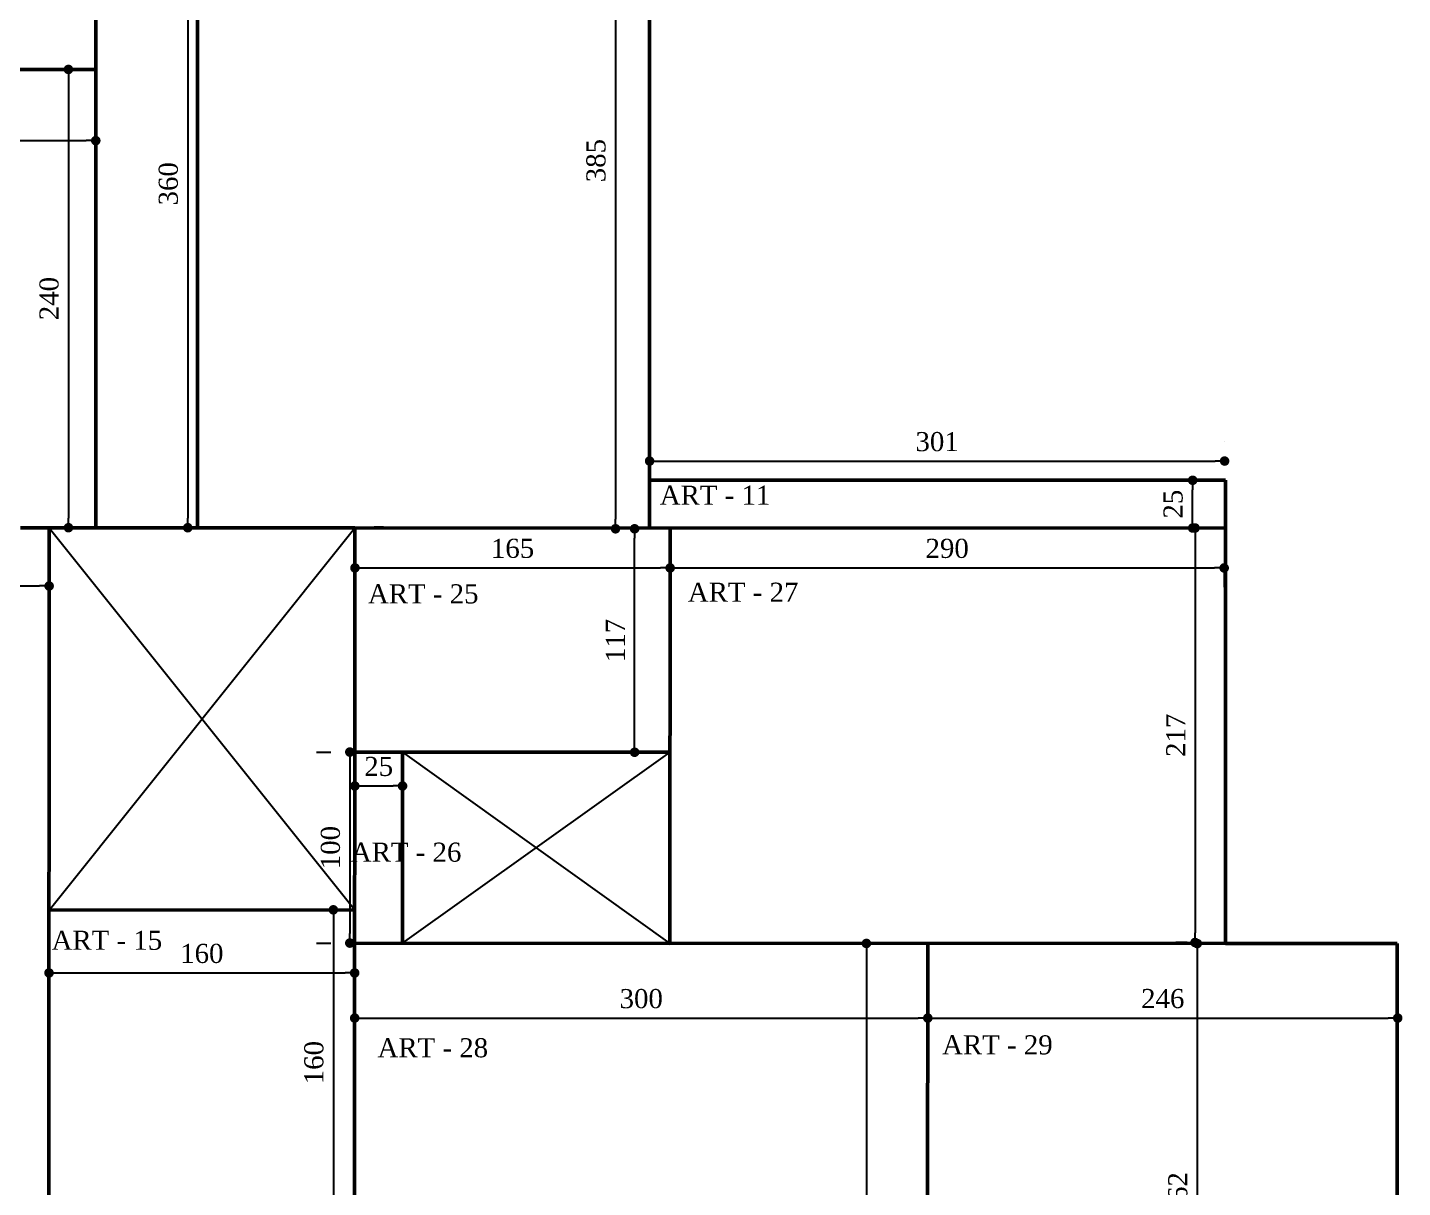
# Model space of a CAD drawing. Header units: centimetres. Extents: x -48696 to 156237, y -5617 to 29024.
# Drawn here: x 89852 to 90572, y 7990 to 8598 of the extents above; entities that cross this region are included whole.
import ezdxf

# ---------------------------------------------------------------- set-up
doc = ezdxf.new("R2010")
doc.units = ezdxf.units.CM
doc.layers.add('Parede Baixa', color=5, linetype='Continuous', lineweight=50)
doc.layers.add('Pilares Sub-solo', color=7, linetype='Continuous', lineweight=70)
doc.layers.add('Piso', color=55, linetype='Continuous')
doc.styles.add('Valéria', font='romantic.ttf', dxfattribs={"height": 10})
doc.dimstyles.new('Cota - 50', dxfattribs={"dimtxt": 10, "dimasz": 5, "dimexe": 10, "dimexo": 20, "dimgap": 5, "dimtad": 1, "dimtxsty": 'Valéria', "dimblk": 'DOT', "dimcen": 0, "dimclrd": 12, "dimclre": 12, "dimclrt": 2, "dimazin": 2, "dimtfac": 1, "dimtix": 1, "dimtmove": 0, "dimatfit": 3, "dimldrblk": 'DOT', "dimfxl": 1, "dimarcsym": 0})

# ---------------------------------------------------------------- blocks, each defined once
blk = doc.blocks.new('_Dot')
at = {"color": 0, "linetype": 'ByBlock', "lineweight": -2}
blk.add_line((-0.5, 0), (-1, 0), dxfattribs=at)
at = {"color": 0, "linetype": 'ByBlock', "const_width": 0.5}
blk.add_lwpolyline([(-0.25, 0, 1), (0.25, 0, 1)], format="xyb", close=True, dxfattribs=at)
blk = doc.blocks.new('*D1546')
at = {"color": 12, "lineweight": -2, "transparency": 16777216}
for p, q in [((89692.61, 8555.79), (89692.61, 8528.46)), ((89887.68, 8555.73), (89887.68, 8528.46)), ((89697.61, 8538.46), (89882.68, 8538.46))]:
    blk.add_line(p, q, dxfattribs=at)
at = {"layer": 'Defpoints', "color": 0, "transparency": 16777216}
for p in [(89692.61, 8575.79), (89887.68, 8575.73), (89887.68, 8538.46)]:
    blk.add_point(p, dxfattribs=at)
at = {"color": 12, "lineweight": -2, "transparency": 16777216, "xscale": 5, "yscale": 5, "zscale": 5, "rotation": 180}
blk.add_blockref('_Dot', (89692.61, 8538.46), dxfattribs=at)
at = {"color": 12, "lineweight": -2, "transparency": 16777216, "xscale": 5, "yscale": 5, "zscale": 5}
blk.add_blockref('_Dot', (89887.68, 8538.46), dxfattribs=at)
at = {"color": 2, "transparency": 16777216, "insert": (89790.15, 8548.71), "char_height": 10, "attachment_point": 5, "style": 'Valéria'}
blk.add_mtext('195', dxfattribs=at)
blk = doc.blocks.new('*D1550')
at = {"color": 12, "lineweight": -2, "transparency": 16777216}
for p, q in [((89863.21, 8100.87), (89863.21, 8092.73)), ((89868.21, 8102.73), (90018.21, 8102.73)), ((90023.21, 8100.78), (90023.21, 8092.73))]:
    blk.add_line(p, q, dxfattribs=at)
at = {"layer": 'Defpoints', "color": 0, "transparency": 16777216}
for p in [(89863.21, 8120.87), (90023.21, 8120.78), (90023.21, 8102.73)]:
    blk.add_point(p, dxfattribs=at)
at = {"color": 12, "lineweight": -2, "transparency": 16777216, "xscale": 5, "yscale": 5, "zscale": 5, "rotation": 180}
blk.add_blockref('_Dot', (89863.21, 8102.73), dxfattribs=at)
at = {"color": 12, "lineweight": -2, "transparency": 16777216, "xscale": 5, "yscale": 5, "zscale": 5}
blk.add_blockref('_Dot', (90023.21, 8102.73), dxfattribs=at)
at = {"color": 2, "transparency": 16777216, "insert": (89943.21, 8112.88), "char_height": 10, "attachment_point": 5, "style": 'Valéria'}
blk.add_mtext('160', dxfattribs=at)
blk = doc.blocks.new('*D1553')
at = {"color": 12, "lineweight": -2, "transparency": 16777216}
for p, q in [((90168.38, 8335.26), (90159.76, 8335.26)), ((90169.76, 8223.26), (90169.76, 8330.26)), ((90168.31, 8218.26), (90159.76, 8218.26))]:
    blk.add_line(p, q, dxfattribs=at)
at = {"layer": 'Defpoints', "color": 0, "transparency": 16777216}
for p in [(90169.76, 8335.26), (90188.38, 8335.26), (90188.31, 8218.26)]:
    blk.add_point(p, dxfattribs=at)
at = {"color": 12, "lineweight": -2, "transparency": 16777216, "xscale": 5, "yscale": 5, "zscale": 5}
for p, rotation in [((90169.76, 8335.26), 90), ((90169.76, 8218.26), 270)]:
    blk.add_blockref('_Dot', p, dxfattribs=dict(at, rotation=rotation))
at = {"color": 2, "transparency": 16777216, "insert": (90159.66, 8276.76), "char_height": 10, "attachment_point": 5, "rotation": 90, "style": 'Valéria'}
blk.add_mtext('117', dxfattribs=at)
blk = doc.blocks.new('*D1589')
at = {"color": 12, "lineweight": -2, "transparency": 16777216}
for p, q in [((90177.61, 8380.74), (90177.61, 8380.71)), ((90478.61, 8380.74), (90478.61, 8380.71)), ((90182.61, 8370.71), (90473.61, 8370.71))]:
    blk.add_line(p, q, dxfattribs=at)
at = {"layer": 'Defpoints', "color": 0, "transparency": 16777216}
for p in [(90478.61, 8370.71), (90177.61, 8360.74), (90478.61, 8360.74)]:
    blk.add_point(p, dxfattribs=at)
at = {"color": 12, "lineweight": -2, "transparency": 16777216, "xscale": 5, "yscale": 5, "zscale": 5, "rotation": 180}
blk.add_blockref('_Dot', (90177.61, 8370.71), dxfattribs=at)
at = {"color": 12, "lineweight": -2, "transparency": 16777216, "xscale": 5, "yscale": 5, "zscale": 5}
blk.add_blockref('_Dot', (90478.61, 8370.71), dxfattribs=at)
at = {"color": 2, "transparency": 16777216, "insert": (90328.11, 8380.83), "char_height": 10, "attachment_point": 5, "style": 'Valéria'}
blk.add_mtext('301', dxfattribs=at)
blk = doc.blocks.new('*D1590')
at = {"color": 12, "lineweight": -2, "transparency": 16777216}
for p, q in [((90459, 8360.65), (90451.89, 8360.65)), ((90461.89, 8340.65), (90461.89, 8355.65)), ((90459, 8335.65), (90451.89, 8335.65))]:
    blk.add_line(p, q, dxfattribs=at)
at = {"layer": 'Defpoints', "color": 0, "transparency": 16777216}
for p in [(90461.89, 8360.65), (90479, 8360.65), (90479, 8335.65)]:
    blk.add_point(p, dxfattribs=at)
at = {"color": 12, "lineweight": -2, "transparency": 16777216, "xscale": 5, "yscale": 5, "zscale": 5}
for p, rotation in [((90461.89, 8360.65), 90), ((90461.89, 8335.65), 270)]:
    blk.add_blockref('_Dot', p, dxfattribs=dict(at, rotation=rotation))
at = {"color": 2, "transparency": 16777216, "insert": (90451.69, 8348.15), "char_height": 10, "attachment_point": 5, "rotation": 90, "style": 'Valéria'}
blk.add_mtext('25', dxfattribs=at)
blk = doc.blocks.new('*D1558')
at = {"color": 12, "lineweight": -2, "transparency": 16777216}
for p, q in [((89557.26, 8315.91), (89557.26, 8295.31)), ((89863.26, 8316.01), (89863.26, 8295.31)), ((89562.26, 8305.31), (89858.26, 8305.31))]:
    blk.add_line(p, q, dxfattribs=at)
at = {"layer": 'Defpoints', "color": 0, "transparency": 16777216}
for p in [(89557.26, 8335.91), (89863.26, 8336.01), (89863.26, 8305.31)]:
    blk.add_point(p, dxfattribs=at)
at = {"color": 12, "lineweight": -2, "transparency": 16777216, "xscale": 5, "yscale": 5, "zscale": 5, "rotation": 180}
blk.add_blockref('_Dot', (89557.26, 8305.31), dxfattribs=at)
at = {"color": 12, "lineweight": -2, "transparency": 16777216, "xscale": 5, "yscale": 5, "zscale": 5}
blk.add_blockref('_Dot', (89863.26, 8305.31), dxfattribs=at)
at = {"color": 2, "transparency": 16777216, "insert": (89710.26, 8315.46), "char_height": 10, "attachment_point": 5, "style": 'Valéria'}
blk.add_mtext('306', dxfattribs=at)
blk = doc.blocks.new('*D1560')
at = {"color": 12, "lineweight": -2, "transparency": 16777216}
for p, q in [((90003.24, 8135.78), (90002.05, 8135.78)), ((90012.05, 8130.78), (90012.05, 7980.78)), ((90003.24, 7975.78), (90002.05, 7975.78))]:
    blk.add_line(p, q, dxfattribs=at)
at = {"layer": 'Defpoints', "color": 0, "transparency": 16777216}
for p in [(90023.24, 8135.78), (90012.05, 7975.78), (90023.24, 7975.78)]:
    blk.add_point(p, dxfattribs=at)
at = {"color": 12, "lineweight": -2, "transparency": 16777216, "xscale": 5, "yscale": 5, "zscale": 5}
for p, rotation in [((90012.05, 8135.78), 90), ((90012.05, 7975.78), 270)]:
    blk.add_blockref('_Dot', p, dxfattribs=dict(at, rotation=rotation))
at = {"color": 2, "transparency": 16777216, "insert": (90001.9, 8055.78), "char_height": 10, "attachment_point": 5, "rotation": 90, "style": 'Valéria'}
blk.add_mtext('160', dxfattribs=at)
blk = doc.blocks.new('*D1567')
at = {"color": 12, "lineweight": -2, "transparency": 16777216}
for p, q in [((90023.36, 8315.79), (90023.36, 8304.77)), ((90028.36, 8314.77), (90183.36, 8314.77)), ((90188.36, 8315.79), (90188.36, 8304.77))]:
    blk.add_line(p, q, dxfattribs=at)
at = {"layer": 'Defpoints', "color": 0, "transparency": 16777216}
for p in [(90023.36, 8335.79), (90188.36, 8335.79), (90188.36, 8314.77)]:
    blk.add_point(p, dxfattribs=at)
at = {"color": 12, "lineweight": -2, "transparency": 16777216, "xscale": 5, "yscale": 5, "zscale": 5, "rotation": 180}
blk.add_blockref('_Dot', (90023.36, 8314.77), dxfattribs=at)
at = {"color": 12, "lineweight": -2, "transparency": 16777216, "xscale": 5, "yscale": 5, "zscale": 5}
blk.add_blockref('_Dot', (90188.36, 8314.77), dxfattribs=at)
at = {"color": 2, "transparency": 16777216, "insert": (90105.86, 8324.96), "char_height": 10, "attachment_point": 5, "style": 'Valéria'}
blk.add_mtext('165', dxfattribs=at)
blk = doc.blocks.new('*D1598')
at = {"color": 12, "lineweight": -2, "transparency": 16777216}
for p, q in [((90028.29, 8200.6), (90043.29, 8200.6)), ((90023.29, 8198.36), (90023.29, 8190.6)), ((90048.29, 8198.34), (90048.29, 8190.6))]:
    blk.add_line(p, q, dxfattribs=at)
at = {"layer": 'Defpoints', "color": 0, "transparency": 16777216}
for p in [(90023.29, 8218.36), (90048.29, 8218.34), (90048.29, 8200.6)]:
    blk.add_point(p, dxfattribs=at)
at = {"color": 12, "lineweight": -2, "transparency": 16777216, "xscale": 5, "yscale": 5, "zscale": 5, "rotation": 180}
blk.add_blockref('_Dot', (90023.29, 8200.6), dxfattribs=at)
at = {"color": 12, "lineweight": -2, "transparency": 16777216, "xscale": 5, "yscale": 5, "zscale": 5}
blk.add_blockref('_Dot', (90048.29, 8200.6), dxfattribs=at)
at = {"color": 2, "transparency": 16777216, "insert": (90035.79, 8210.79), "char_height": 10, "attachment_point": 5, "style": 'Valéria'}
blk.add_mtext('25', dxfattribs=at)
blk = doc.blocks.new('*D1568')
at = {"color": 12, "lineweight": -2, "transparency": 16777216}
for p, q in [((90003.29, 8218.36), (90010.67, 8218.36)), ((90020.67, 8213.36), (90020.67, 8123.36)), ((90003.23, 8118.36), (90010.67, 8118.36))]:
    blk.add_line(p, q, dxfattribs=at)
at = {"layer": 'Defpoints', "color": 0, "transparency": 16777216}
for p in [(90023.29, 8218.36), (90020.67, 8118.36), (90023.23, 8118.36)]:
    blk.add_point(p, dxfattribs=at)
at = {"color": 12, "lineweight": -2, "transparency": 16777216, "xscale": 5, "yscale": 5, "zscale": 5}
for p, rotation in [((90020.67, 8218.36), 90), ((90020.67, 8118.36), 270)]:
    blk.add_blockref('_Dot', p, dxfattribs=dict(at, rotation=rotation))
at = {"color": 2, "transparency": 16777216, "insert": (90010.56, 8168.36), "char_height": 10, "attachment_point": 5, "rotation": 90, "style": 'Valéria'}
blk.add_mtext('100', dxfattribs=at)
blk = doc.blocks.new('*D1569')
at = {"color": 12, "lineweight": -2, "transparency": 16777216}
for p, q in [((90023.23, 8098.26), (90023.23, 8069.11)), ((90323.23, 8098.09), (90323.23, 8069.11)), ((90028.23, 8079.11), (90318.23, 8079.11))]:
    blk.add_line(p, q, dxfattribs=at)
at = {"layer": 'Defpoints', "color": 0, "transparency": 16777216}
for p in [(90023.23, 8118.26), (90323.23, 8118.09), (90323.23, 8079.11)]:
    blk.add_point(p, dxfattribs=at)
at = {"color": 12, "lineweight": -2, "transparency": 16777216, "xscale": 5, "yscale": 5, "zscale": 5, "rotation": 180}
blk.add_blockref('_Dot', (90023.23, 8079.11), dxfattribs=at)
at = {"color": 12, "lineweight": -2, "transparency": 16777216, "xscale": 5, "yscale": 5, "zscale": 5}
blk.add_blockref('_Dot', (90323.23, 8079.11), dxfattribs=at)
at = {"color": 2, "transparency": 16777216, "insert": (90173.23, 8089.23), "char_height": 10, "attachment_point": 5, "style": 'Valéria'}
blk.add_mtext('300', dxfattribs=at)
blk = doc.blocks.new('*D1570')
at = {"color": 12, "lineweight": -2, "transparency": 16777216}
for p, q in [((90303.24, 8118.17), (90281.1, 8118.17)), ((90291.1, 8113.17), (90291.1, 7833.17)), ((90303.24, 7828.17), (90281.1, 7828.17))]:
    blk.add_line(p, q, dxfattribs=at)
at = {"layer": 'Defpoints', "color": 0, "transparency": 16777216}
for p in [(90323.24, 8118.17), (90291.1, 7828.17), (90323.24, 7828.17)]:
    blk.add_point(p, dxfattribs=at)
at = {"color": 12, "lineweight": -2, "transparency": 16777216, "xscale": 5, "yscale": 5, "zscale": 5}
for p, rotation in [((90291.1, 8118.17), 90), ((90291.1, 7828.17), 270)]:
    blk.add_blockref('_Dot', p, dxfattribs=dict(at, rotation=rotation))
at = {"color": 2, "transparency": 16777216, "insert": (90280.93, 7973.17), "char_height": 10, "attachment_point": 5, "rotation": 90, "style": 'Valéria'}
blk.add_mtext('290', dxfattribs=at)
blk = doc.blocks.new('*D1571')
at = {"color": 12, "lineweight": -2, "transparency": 16777216}
for p, q in [((90188.38, 8315.74), (90188.38, 8304.77)), ((90193.38, 8314.77), (90473.38, 8314.77)), ((90478.38, 8315.74), (90478.38, 8304.77))]:
    blk.add_line(p, q, dxfattribs=at)
at = {"layer": 'Defpoints', "color": 0, "transparency": 16777216}
for p in [(90188.38, 8335.74), (90478.38, 8335.74), (90478.38, 8314.77)]:
    blk.add_point(p, dxfattribs=at)
at = {"color": 12, "lineweight": -2, "transparency": 16777216, "xscale": 5, "yscale": 5, "zscale": 5, "rotation": 180}
blk.add_blockref('_Dot', (90188.38, 8314.77), dxfattribs=at)
at = {"color": 12, "lineweight": -2, "transparency": 16777216, "xscale": 5, "yscale": 5, "zscale": 5}
blk.add_blockref('_Dot', (90478.38, 8314.77), dxfattribs=at)
at = {"color": 2, "transparency": 16777216, "insert": (90333.38, 8324.94), "char_height": 10, "attachment_point": 5, "style": 'Valéria'}
blk.add_mtext('290', dxfattribs=at)
blk = doc.blocks.new('*D1572')
at = {"color": 12, "lineweight": -2, "transparency": 16777216}
for p, q in [((90459, 8335.65), (90453.14, 8335.65)), ((90463.14, 8330.65), (90463.14, 8123.65)), ((90459, 8118.65), (90453.14, 8118.65))]:
    blk.add_line(p, q, dxfattribs=at)
at = {"layer": 'Defpoints', "color": 0, "transparency": 16777216}
for p in [(90479, 8335.65), (90463.14, 8118.65), (90479, 8118.65)]:
    blk.add_point(p, dxfattribs=at)
at = {"color": 12, "lineweight": -2, "transparency": 16777216, "xscale": 5, "yscale": 5, "zscale": 5}
for p, rotation in [((90463.14, 8335.65), 90), ((90463.14, 8118.65), 270)]:
    blk.add_blockref('_Dot', p, dxfattribs=dict(at, rotation=rotation))
at = {"color": 2, "transparency": 16777216, "insert": (90453.03, 8227.15), "char_height": 10, "attachment_point": 5, "rotation": 90, "style": 'Valéria'}
blk.add_mtext('217', dxfattribs=at)
blk = doc.blocks.new('*D1573')
at = {"color": 12, "lineweight": -2, "transparency": 16777216}
for p, q in [((90549, 8118.1), (90454.3, 8118.1)), ((90464.3, 8113.1), (90464.3, 7861.1)), ((90549, 7856.1), (90454.3, 7856.1))]:
    blk.add_line(p, q, dxfattribs=at)
at = {"layer": 'Defpoints', "color": 0, "transparency": 16777216}
for p in [(90569, 8118.1), (90464.3, 7856.1), (90569, 7856.1)]:
    blk.add_point(p, dxfattribs=at)
at = {"color": 12, "lineweight": -2, "transparency": 16777216, "xscale": 5, "yscale": 5, "zscale": 5}
for p, rotation in [((90464.3, 8118.1), 90), ((90464.3, 7856.1), 270)]:
    blk.add_blockref('_Dot', p, dxfattribs=dict(at, rotation=rotation))
at = {"color": 2, "transparency": 16777216, "insert": (90454.15, 7987.1), "char_height": 10, "attachment_point": 5, "rotation": 90, "style": 'Valéria'}
blk.add_mtext('262', dxfattribs=at)
blk = doc.blocks.new('*D1574')
at = {"color": 12, "lineweight": -2, "transparency": 16777216}
for p, q in [((90323.23, 8098.17), (90323.23, 8069.11)), ((90569.23, 8098.09), (90569.23, 8069.11)), ((90328.23, 8079.11), (90564.23, 8079.11))]:
    blk.add_line(p, q, dxfattribs=at)
at = {"layer": 'Defpoints', "color": 0, "transparency": 16777216}
for p in [(90323.23, 8118.17), (90569.23, 8118.09), (90569.23, 8079.11)]:
    blk.add_point(p, dxfattribs=at)
at = {"color": 12, "lineweight": -2, "transparency": 16777216, "xscale": 5, "yscale": 5, "zscale": 5, "rotation": 180}
blk.add_blockref('_Dot', (90323.23, 8079.11), dxfattribs=at)
at = {"color": 12, "lineweight": -2, "transparency": 16777216, "xscale": 5, "yscale": 5, "zscale": 5}
blk.add_blockref('_Dot', (90569.23, 8079.11), dxfattribs=at)
at = {"color": 2, "transparency": 16777216, "insert": (90446.23, 8089.26), "char_height": 10, "attachment_point": 5, "style": 'Valéria'}
blk.add_mtext('246', dxfattribs=at)
blk = doc.blocks.new('*D1603')
at = {"color": 12, "lineweight": -2, "transparency": 16777216}
for p, q in [((89867.68, 8575.73), (89863.38, 8575.73)), ((89873.38, 8570.73), (89873.38, 8340.82)), ((89867.61, 8335.82), (89863.38, 8335.82))]:
    blk.add_line(p, q, dxfattribs=at)
at = {"layer": 'Defpoints', "color": 0, "transparency": 16777216}
for p in [(89887.68, 8575.73), (89873.38, 8335.82), (89887.61, 8335.82)]:
    blk.add_point(p, dxfattribs=at)
at = {"color": 12, "lineweight": -2, "transparency": 16777216, "xscale": 5, "yscale": 5, "zscale": 5}
for p, rotation in [((89873.38, 8575.73), 90), ((89873.38, 8335.82), 270)]:
    blk.add_blockref('_Dot', p, dxfattribs=dict(at, rotation=rotation))
at = {"color": 2, "transparency": 16777216, "insert": (89863.27, 8455.78), "char_height": 10, "attachment_point": 5, "rotation": 90, "style": 'Valéria'}
blk.add_mtext('240', dxfattribs=at)
blk = doc.blocks.new('*D1604')
at = {"color": 12, "lineweight": -2, "transparency": 16777216}
for p, q in [((89920.93, 8695.92), (89925.85, 8695.92)), ((89935.85, 8690.92), (89935.85, 8340.81)), ((89920.82, 8335.81), (89925.85, 8335.81))]:
    blk.add_line(p, q, dxfattribs=at)
at = {"layer": 'Defpoints', "color": 0, "transparency": 16777216}
for p in [(89940.93, 8695.92), (89935.85, 8335.81), (89940.82, 8335.81)]:
    blk.add_point(p, dxfattribs=at)
at = {"color": 12, "lineweight": -2, "transparency": 16777216, "xscale": 5, "yscale": 5, "zscale": 5}
for p, rotation in [((89935.85, 8695.92), 90), ((89935.85, 8335.81), 270)]:
    blk.add_blockref('_Dot', p, dxfattribs=dict(at, rotation=rotation))
at = {"color": 2, "transparency": 16777216, "insert": (89925.7, 8515.86), "char_height": 10, "attachment_point": 5, "rotation": 90, "style": 'Valéria'}
blk.add_mtext('360', dxfattribs=at)
blk = doc.blocks.new('*D1605')
at = {"color": 12, "lineweight": -2, "transparency": 16777216}
for p, q in [((90157.61, 8720.74), (90149.76, 8720.74)), ((90159.76, 8715.74), (90159.76, 8340.26)), ((90157.61, 8335.26), (90149.76, 8335.26))]:
    blk.add_line(p, q, dxfattribs=at)
at = {"layer": 'Defpoints', "color": 0, "transparency": 16777216}
for p in [(90177.61, 8720.74), (90159.76, 8335.26), (90177.61, 8335.26)]:
    blk.add_point(p, dxfattribs=at)
at = {"color": 12, "lineweight": -2, "transparency": 16777216, "xscale": 5, "yscale": 5, "zscale": 5}
for p, rotation in [((90159.76, 8720.74), 90), ((90159.76, 8335.26), 270)]:
    blk.add_blockref('_Dot', p, dxfattribs=dict(at, rotation=rotation))
at = {"color": 2, "transparency": 16777216, "insert": (90149.57, 8528), "char_height": 10, "attachment_point": 5, "rotation": 90, "style": 'Valéria'}
blk.add_mtext('385', dxfattribs=at)

msp = doc.modelspace()

# ---------------------------------------------------------------- linework, layer by layer
at = {"layer": 'Parede Baixa', "color": 5}
for p, q in [((89940.92568, 9015.80952), (89940.92568, 8335.80949)), ((89241.25699, 8575.91845), (89887.67865, 8575.73048)), ((90478.99693, 8360.65303), (90478.99693, 8118.12945))]:
    msp.add_line(p, q, dxfattribs=at)
at = {"layer": 'Parede Baixa'}
for p, q in [((90177.61467, 8860.74069), (90177.61467, 8360.74067)), ((89887.67865, 8695.91659), (89887.67865, 8335.82497)), ((90177.61467, 8360.92531), (90177.61467, 8335.74066)), ((90177.61467, 8360.74067), (90478.99693, 8360.65303)), ((89848.33182, 8335.83642), (90023.36099, 8335.78552)), ((89863.12175, 7975.65204), (89863.33182, 8335.83205)), ((90023.08964, 7870.55872), (90023.36099, 8335.78552)), ((90023.36099, 8335.78552), (90478.99693, 8335.65303)), ((90033.36099, 8335.78261), (90038.36099, 8335.78116)), ((90188.25282, 8118.21399), (90188.37969, 8335.73753)), ((90023.2925, 8218.35758), (90188.31117, 8218.26133)), ((90048.23412, 8118.25471), (90048.29249, 8218.343)), ((89863.19422, 8135.65201), (90023.24433, 8135.78114)), ((90023.23412, 8118.26198), (90478.99693, 8118.12945)), ((90048.24466, 8118.2547), (90188.2823, 8118.21398)), ((90323.02879, 7748.0634), (90323.24466, 8118.17474)), ((90478.99693, 8118.12945), (90568.99693, 8118.10328)), ((90568.99693, 8118.10328), (90568.99693, 7597.24522))]:
    msp.add_line(p, q, dxfattribs=at)
at = {"layer": 'Piso'}
for p, q in [((89863.21507, 8135.65203), (90023.36099, 8335.78552)), ((89863.33182, 8335.83205), (90023.23559, 8135.78113)), ((90048.24466, 8118.2547), (90188.31117, 8218.26133)), ((90048.30303, 8218.34299), (90188.2823, 8118.21398))]:
    msp.add_line(p, q, dxfattribs=at)

# ---------------------------------------------------------------- texts
at = {"layer": 'Pilares Sub-solo', "color": 7, "char_height": 10, "attachment_point": 1, "style": 'Valéria'}
for s, insert in [('{\\C1;ART - 11}', (90182.92526, 8357.85321)), ('{\\C1;ART - 27}', (90197.62224, 8307.05269)), ('{\\C1;ART - 25}', (90030.15576, 8306.20131)), ('{\\C1;ART - 26}', (90021.19543, 8170.96186)), ('{\\C1;ART - 15}', (89864.55664, 8124.83546)), ('{\\C1;ART - 29}', (90330.71668, 8070.09878)), ('{\\C1;ART - 28}', (90035.17861, 8068.55396))]:
    msp.add_mtext_dynamic_manual_height_columns(s, width=228.393323, gutter_width=50, heights=[9.00998], dxfattribs=dict(at, insert=insert))

# ---------------------------------------------------------------- dimensions: what is measured, and where the dimension line sits
for base, p1, p2, text, picture, middle in [((90159.76092, 8335.26131), (90177.61467, 8720.74068), (90177.61467, 8335.26131), '385', '*D1605', (90149.56862, 8528.001)), ((89935.84641, 8335.80952), (89940.92568, 8695.91659), (89940.82097, 8335.80952), '360', '*D1604', (89925.69848, 8515.86305)), ((89873.3793, 8335.82499), (89887.67865, 8575.73048), (89887.60888, 8335.82499), '240', '*D1603', (89863.26835, 8455.77774))]:
    dim = msp.add_linear_dim(base=base, p1=p1, p2=p2, angle=90, text=text, dimstyle='Cota - 50', override={"dimtxsty": 'Valéria'})
    dim.commit()
    dim.dimension.update_dxf_attribs({"geometry": picture, "text_midpoint": middle})
dim = msp.add_linear_dim(base=(89887.67865, 8538.46188), p1=(89692.61467, 8575.7872), p2=(89887.67865, 8575.73048), text='195', dimstyle='Cota - 50', override={"dimtxsty": 'Valéria'})
dim.commit()
dim.dimension.update_dxf_attribs({"geometry": '*D1546', "text_midpoint": (89790.14666, 8548.71336)})
for base, p1, p2, picture, middle in [((90478.61467, 8370.71408), (90177.61467, 8360.74067), (90478.61467, 8360.74067), '*D1589', (90328.11467, 8380.82502)), ((89863.25699, 8305.31452), (89557.25699, 8335.90948), (89863.25699, 8336.01294), '*D1558', (89710.25699, 8315.46245)), ((90188.36099, 8314.76644), (90023.36099, 8335.78552), (90188.36099, 8335.78552), '*D1567', (90105.86099, 8324.95875)), ((90478.37969, 8314.76644), (90188.37969, 8335.73753), (90478.37969, 8335.73753), '*D1571', (90333.37969, 8324.93656)), ((90048.29249, 8200.59839), (90023.2925, 8218.35758), (90048.29249, 8218.343), '*D1598', (90035.79249, 8210.7907)), ((90023.20642, 8102.73119), (89863.20645, 8120.87447), (90023.20642, 8120.78115), '*D1550', (89943.20644, 8112.87912)), ((90323.23406, 8079.11417), (90023.23412, 8118.26198), (90323.23406, 8118.087), '*D1569', (90173.23409, 8089.22512)), ((90569.23406, 8079.11417), (90323.23406, 8118.17474), (90569.23406, 8118.087), '*D1574', (90446.23406, 8089.2621))]:
    dim = msp.add_linear_dim(base=base, p1=p1, p2=p2, dimstyle='Cota - 50', override={"dimtxsty": 'Valéria'})
    dim.commit()
    dim.dimension.update_dxf_attribs({"geometry": picture, "text_midpoint": middle})
for base, p1, p2, picture, middle in [((90461.8872, 8360.65303), (90478.99693, 8335.65303), (90479.0042, 8360.65303), '*D1590', (90451.69489, 8348.15303)), ((90169.76092, 8335.26131), (90188.31117, 8218.26133), (90188.37941, 8335.26131), '*D1553', (90159.65737, 8276.76132)), ((90463.1372, 8118.65303), (90478.99693, 8335.65303), (90478.99693, 8118.65303), '*D1572', (90453.03365, 8227.15303)), ((90020.6685, 8118.3576), (90023.2925, 8218.35758), (90023.23417, 8118.3576), '*D1568', (90010.55755, 8168.35759)), ((90012.04525, 7975.78114), (90023.24433, 8135.78114), (90023.24433, 7975.78114), '*D1560', (90001.89732, 8055.78114)), ((90291.09935, 7828.17474), (90323.24466, 8118.17474), (90323.24466, 7828.17474), '*D1570', (90280.92924, 7973.17474)), ((90464.29856, 7856.10326), (90568.99693, 8118.10328), (90568.99693, 7856.10326), '*D1573', (90454.15063, 7987.10327))]:
    dim = msp.add_linear_dim(base=base, p1=p1, p2=p2, angle=90, dimstyle='Cota - 50', override={"dimtxsty": 'Valéria'})
    dim.commit()
    dim.dimension.update_dxf_attribs({"geometry": picture, "text_midpoint": middle})

doc.saveas('drawing.dxf')
